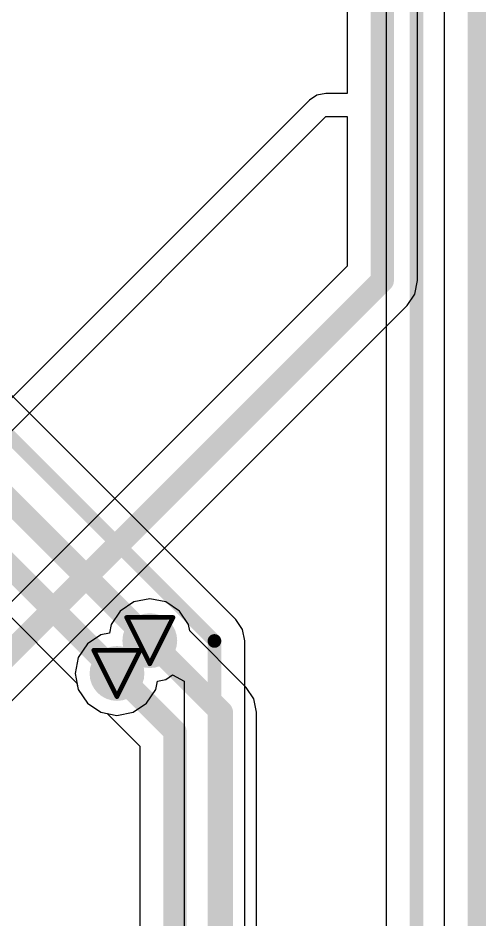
# Model space of a CAD drawing. Header units: millimetres. Extents: x 9.6 to 105, y 7.6 to 66.9.
# Drawn here: x 99.75 to 104.88, y 19.65 to 29.53 of the extents above; entities that cross this region are included whole.
import ezdxf

# ---------------------------------------------------------------- set-up
doc = ezdxf.new("R2010")
doc.units = ezdxf.units.MM
for name, color, linetype in [('BottomLayer', 5, 'Continuous'), ('BottomSolder', 6, 'Continuous'), ('DrillDrawing', 1, 'Continuous'), ('KeepOutLayer', 6, 'Continuous'), ('TopLayer', 1, 'Continuous'), ('TopSolder', 216, 'Continuous'), ('ViaHoleLayer', 16, 'Continuous')]:
    doc.layers.add(name, color=color, linetype=linetype)

msp = doc.modelspace()

# ---------------------------------------------------------------- hatches: boundary and pattern name
at = {"layer": 'BottomLayer'}
h = msp.add_hatch(color=5, dxfattribs=at)
edge = h.paths.add_edge_path()
edge.add_arc((101.1972068, 22.7112068), 0.1999996, 0, 360)
h = msp.add_hatch(color=5, dxfattribs=at)
edge = h.paths.add_edge_path()
edge.add_arc((100.838, 22.352), 0.1999996, 0, 360)
at = {"layer": 'BottomSolder'}
h = msp.add_hatch(color=6, dxfattribs=at)
edge = h.paths.add_edge_path()
edge.add_arc((101.1972068, 22.7112068), 0.2999994, 0, 360)
h = msp.add_hatch(color=6, dxfattribs=at)
edge = h.paths.add_edge_path()
edge.add_arc((100.838, 22.352), 0.2999994, 0, 360)
at = {"layer": 'TopLayer'}
h = msp.add_hatch(color=1, dxfattribs=at)
edge = h.paths.add_edge_path()
edge.add_arc((101.1972068, 22.7112068), 0.1999996, 0, 360)
h = msp.add_hatch(color=1, dxfattribs=at)
edge = h.paths.add_edge_path()
edge.add_arc((100.838, 22.352), 0.1999996, 0, 360)
at = {"layer": 'TopSolder'}
h = msp.add_hatch(color=216, dxfattribs=at)
edge = h.paths.add_edge_path()
edge.add_arc((101.1972068, 22.7112068), 0.2999994, 0, 360)
h = msp.add_hatch(color=216, dxfattribs=at)
edge = h.paths.add_edge_path()
edge.add_arc((100.838, 22.352), 0.2999994, 0, 360)
at = {"layer": 'ViaHoleLayer'}
h = msp.add_hatch(color=16, dxfattribs=at)
edge = h.paths.add_edge_path()
edge.add_arc((101.1972068, 22.7112068), 0.0999998, 0, 360)
h = msp.add_hatch(color=16, dxfattribs=at)
edge = h.paths.add_edge_path()
edge.add_arc((100.838, 22.352), 0.0999998, 0, 360)

# ---------------------------------------------------------------- linework, layer by layer
at = {"layer": 'BottomLayer'}
for p, q in [((103.78582494, 33.92236801999999), (103.78582494, 15.73544732)), ((102.13910992, 22.94190992), (97.36184236, 27.71917748)), ((97.96269713999999, 24.68369714), (100.40023862, 22.24615566)), ((102.21094112, 22.8344095), (102.13910992, 22.94190992)), ((102.23616586, 22.7076), (102.21094112, 22.8344095)), ((102.23616586, 14.36539418), (102.23616586, 22.7076)), ((101.37278684, 22.28731636), (101.44643414, 22.33652378)), ((101.44643414, 22.33652378), (101.57343414, 22.26863974)), ((100.40023862, 22.24615566), (100.41410956, 22.17641996)), ((101.26189044, 22.17641996), (101.2802902, 22.2689166)), ((101.2802902, 22.2689166), (101.37278684, 22.28731636)), ((101.57343414, 22.26863974), (101.57343414, 14.36125652)), ((100.41410956, 22.17641996), (100.51356834, 22.02756834)), ((101.16243166, 22.02756834), (101.26189044, 22.17641996)), ((100.51356834, 22.02756834), (100.66241996, 21.92810956)), ((101.01358004, 21.92810956), (101.16243166, 22.02756834)), ((100.66241996, 21.92810956), (100.838, 21.89318456)), ((100.838, 21.89318456), (101.01358004, 21.92810956))]:
    msp.add_line(p, q, dxfattribs=at)
for points, const_width in [([(82.80399999999999, 41.80839999999999), (101.9048, 22.7076)], 0.1499997), ([(104.1171908, 15.5981908), (104.1171908, 40.9168092)], 0.1499997), ([(98.59370679999999, 25.3147068), (101.1972068, 22.7112068)], 0.254), ([(98.2345, 24.9555), (100.838, 22.352)], 0.254), ([(101.9048, 14.224), (101.9048, 22.7076)], 0.1499997)]:
    msp.add_lwpolyline(points, dxfattribs=dict(at, const_width=const_width))
for points, const_width in [([(101.1337068, 22.7112068, 1), (101.2607068, 22.7112068, 1)], 0.127), ([(101.86729944, 22.7076, 1), (101.94230056, 22.7076, 1)], 0.07499858), ([(101.86729944, 22.7076, 1), (101.94230056, 22.7076, 1)], 0.07499858), ([(100.7745, 22.352, 1), (100.9015, 22.352, 1)], 0.127)]:
    msp.add_lwpolyline(points, format="xyb", close=True, dxfattribs=dict(at, const_width=const_width))
at = {"layer": 'DrillDrawing', "const_width": 0.0508}
for points in [[(100.9432068, 22.9652068), (101.4512068, 22.9652068)], [(100.9432068, 22.9652068), (101.1972068, 22.4572068)], [(101.1972068, 22.4572068), (101.4512068, 22.9652068)], [(100.584, 22.606), (101.092, 22.606)], [(100.584, 22.606), (100.838, 22.098)], [(100.838, 22.098), (101.092, 22.606)]]:
    msp.add_lwpolyline(points, dxfattribs=at)
at = {"layer": 'DrillDrawing', "const_width": 0.0254}
for points in [[(100.9305068, 22.9652068, 1), (100.9559068, 22.9652068, 1)], [(100.9305068, 22.9652068, 1), (100.9559068, 22.9652068, 1)], [(101.4385068, 22.9652068, 1), (101.4639068, 22.9652068, 1)], [(101.4385068, 22.9652068, 1), (101.4639068, 22.9652068, 1)], [(100.5713, 22.606, 1), (100.5967, 22.606, 1)], [(100.5713, 22.606, 1), (100.5967, 22.606, 1)], [(101.0793, 22.606, 1), (101.1047, 22.606, 1)], [(101.0793, 22.606, 1), (101.1047, 22.606, 1)], [(101.1845068, 22.4572068, 1), (101.2099068, 22.4572068, 1)], [(101.1845068, 22.4572068, 1), (101.2099068, 22.4572068, 1)], [(100.8253, 22.098, 1), (100.8507, 22.098, 1)], [(100.8253, 22.098, 1), (100.8507, 22.098, 1)]]:
    msp.add_lwpolyline(points, format="xyb", close=True, dxfattribs=at)
at = {"layer": 'KeepOutLayer', "const_width": 0.1999996}
msp.add_lwpolyline([(104.777032, 11.9420132), (104.777032, 63.74201119999999)], dxfattribs=at)
at = {"layer": 'TopLayer'}
for p, q in [((104.4201747, 63.59235185999999), (104.4201747, 11.95759864)), ((103.35779938, 34.18229638), (103.35779938, 28.70289662)), ((104.12657102, 26.6531852), (104.12657102, 34.18229638)), ((103.02645638, 28.68349356), (102.9437616, 28.62824094)), ((103.124, 28.70289662), (103.02645638, 28.68349356)), ((103.35779938, 28.70289662), (103.124, 28.70289662)), ((102.9437616, 28.62824094), (96.92241982, 22.60689662)), ((97.02799999999999, 22.352), (103.124, 28.448)), ((103.124, 28.448), (103.35779938, 28.448)), ((103.35779938, 28.448), (103.35779938, 26.81240256)), ((103.35779938, 26.81240256), (98.3327853, 21.78739102)), ((104.09731022, 26.50608618), (104.12657102, 26.6531852)), ((104.01398806, 26.38138234), (104.09731022, 26.50608618)), ((98.76380805999999, 21.13120234), (104.01398044, 26.38137726)), ((104.01398044, 26.38137726), (104.01398806, 26.38138234)), ((101.02162676, 23.13509724), (100.87277514, 23.03563846)), ((101.1972068, 23.17002224), (101.02162676, 23.13509724)), ((101.37278684, 23.13509724), (101.1972068, 23.17002224)), ((101.52163846, 23.03563846), (101.37278684, 23.13509724)), ((100.87277514, 23.03563846), (100.77331636, 22.88678684)), ((101.62109724, 22.88678684), (101.52163846, 23.03563846)), ((100.77331636, 22.88678684), (100.7549166, 22.7942902)), ((101.63496818, 22.81705114), (101.62109724, 22.88678684)), ((102.25280286, 22.19921646), (101.63496818, 22.81705114)), ((100.66241996, 22.77589044), (100.51356834, 22.67643166)), ((100.7549166, 22.7942902), (100.66241996, 22.77589044)), ((100.51356834, 22.67643166), (100.41410956, 22.52758004)), ((100.41410956, 22.52758004), (100.37918456, 22.352)), ((100.37918456, 22.352), (100.41410956, 22.17641996)), ((100.41410956, 22.17641996), (100.51356834, 22.02756834)), ((102.33612502, 22.07451262), (102.25280286, 22.19921646)), ((100.51356834, 22.02756834), (100.66241996, 21.92810956)), ((102.36538836, 21.9274136), (102.33612502, 22.07451262)), ((100.66241996, 21.92810956), (100.73215566, 21.91423862)), ((102.36538582, 21.9274009), (102.36538836, 21.9274136)), ((102.36538582, 17.8235864), (102.36538582, 21.9274009)), ((100.73215566, 21.91423862), (101.08861418, 21.55778264)), ((101.08861418, 21.55778264), (101.08861418, 18.19321736))]:
    msp.add_line(p, q, dxfattribs=at)
at = {"layer": 'TopLayer', "const_width": 0.254}
for points in [[(103.7421852, 26.6531852), (103.7421852, 34.41699999999999)], [(98.4920052, 21.4030052), (103.7421852, 26.6531852)], [(101.1972068, 22.7112068), (101.981, 21.9274136)], [(100.838, 22.352), (101.473, 21.717)], [(101.981, 17.8235864), (101.981, 21.9274136)], [(101.473, 18.034), (101.473, 21.717)]]:
    msp.add_lwpolyline(points, dxfattribs=at)
at = {"layer": 'TopLayer', "const_width": 0.127}
for points in [[(103.6786852, 26.6531852, 1), (103.8056852, 26.6531852, 1)], [(103.6786852, 26.6531852, 1), (103.8056852, 26.6531852, 1)], [(101.1337068, 22.7112068, 1), (101.2607068, 22.7112068, 1)], [(100.7745, 22.352, 1), (100.9015, 22.352, 1)], [(101.9175, 21.9274136, 1), (102.0445, 21.9274136, 1)], [(101.9175, 21.9274136, 1), (102.0445, 21.9274136, 1)], [(101.4095, 21.717, 1), (101.5365, 21.717, 1)], [(101.4095, 21.717, 1), (101.5365, 21.717, 1)]]:
    msp.add_lwpolyline(points, format="xyb", close=True, dxfattribs=at)

doc.saveas('drawing.dxf')
